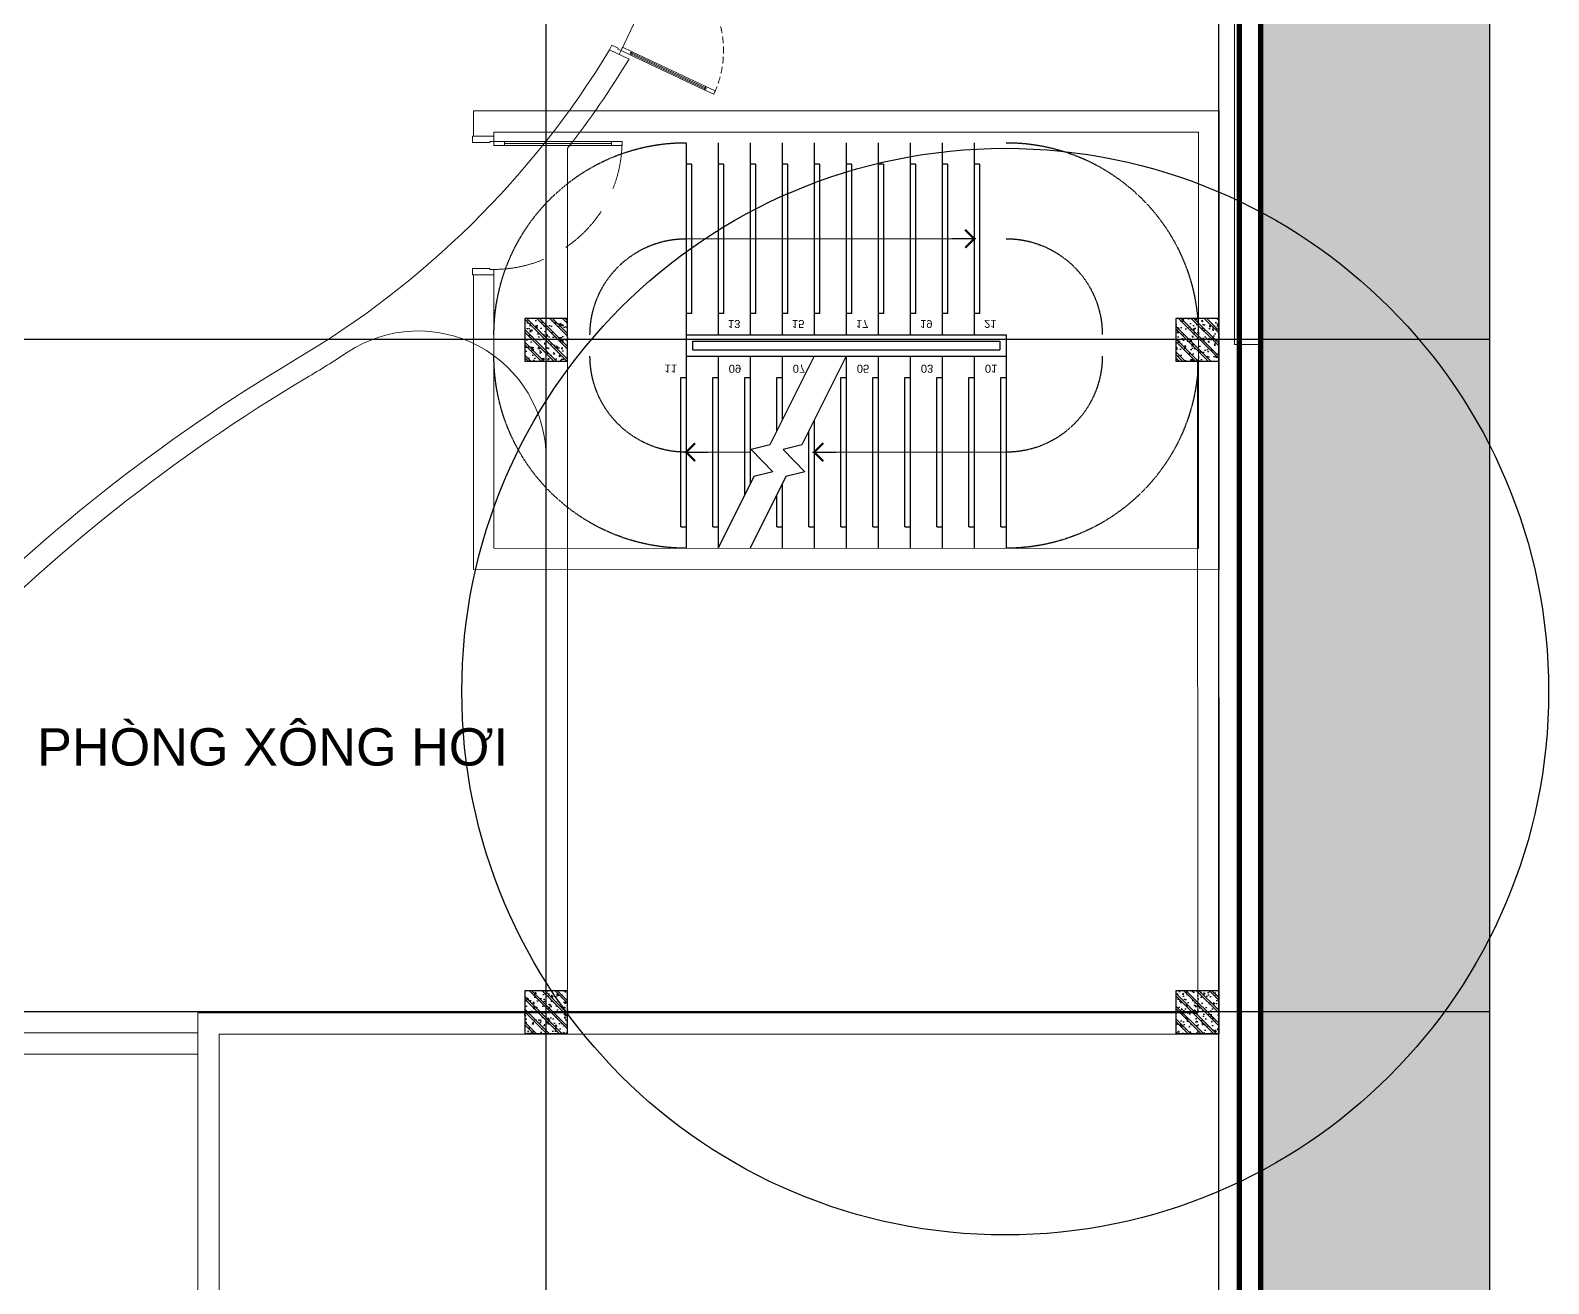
# Model space of a CAD drawing. Header units: millimetres. Extents: x -1030105 to 906887, y -616134 to 1220667.
# Drawn here: x -56024 to -41798, y 546145 to 557889 of the extents above; entities that cross this region are included whole.
import ezdxf
from ezdxf.enums import TextEntityAlignment as Align

# ---------------------------------------------------------------- set-up
doc = ezdxf.new("R2010")
doc.units = ezdxf.units.MM
doc.header["$MEASUREMENT"] = 0
for name, pattern in [('A1 - XREF - MAT BANG$0$Hidden', [714.375, 476.25, -238.125]), ('CENTER', [2, 1.25, -0.25, 0.25, -0.25]), ('DASH', [0.35, 0.25, -0.1]), ('DASHED', [0.75, 0.5, -0.25]), ('HIDDEN', [9.524999999999999, 6.35, -3.175]), ('Xref ViasHotel_DD$0$HIDDEN', [9.524999999999999, 6.35, -3.175])]:
    doc.linetypes.add(name, pattern=pattern)
doc.layers.get('Defpoints').update_dxf_attribs({"color": 1})
for name, color, linetype in [('A-Column', 4, 'Continuous'), ('A-Furniture', 143, 'Continuous'), ('A-Note', 7, 'Continuous'), ('A-Stair', 3, 'Continuous'), ('KTCQ CẢNH QUAN', 192, 'Continuous'), ('XR-BC-zColumn$0$LBC - BEACH CLUB - 240809 DG Rev$0$DA-WALL-PATT', 8, 'Continuous')]:
    doc.layers.add(name, color=color, linetype=linetype)
doc.layers.add('A-Door', color=33, linetype='Continuous', lineweight=9)
doc.layers.add('A-Wall', color=6, linetype='Continuous', lineweight=9)
doc.styles.add('arial', font='arial.ttf', dxfattribs={"height": 1.25})
doc.styles.add('Arial_Bold', font='arialbd.ttf')
doc.styles.get("Standard").update_dxf_attribs({"font": 'arial.ttf'})
doc.dimstyles.new('DIM100', dxfattribs={"dimscale": 100, "dimtxt": 2, "dimasz": 0.8, "dimexe": 1, "dimexo": 1, "dimgap": 0.5, "dimtad": 1, "dimdec": 0, "dimtxsty": 'arial', "dimblk": 'USS', "dimcen": 1.2, "dimdle": 1, "dimclrd": 8, "dimclre": 8, "dimclrt": 256, "dimadec": 1, "dimazin": 2, "dimtfac": 1, "dimtdec": 0, "dimtix": 1, "dimtmove": 2, "dimatfit": 0, "dimldrblk": 'LEADER-ARROW', "dimfxl": 1, "dimlwd": 9, "dimlwe": 9, "dimarcsym": 0})

# ---------------------------------------------------------------- blocks, each defined once
blk = doc.blocks.new('FUR')
at = {"layer": 'A-Furniture', "color": 8, "linetype": 'DASH', "lineweight": 9, "ltscale": 1000, "const_width": 50}
blk.add_lwpolyline([(-33574.116996225, 38198.03701352875), (-3.274180926382542e-10, 38211.88251353393), (0, 0), (-7049.126603505938, -1.164153218269348e-10, -0.3011393681377011), (-23981.73349209089, -18888.11748647457), (-49064.43265007329, -18888.11748647457, -0.06124952190979967), (-52473.9447657284, -15923.13210822688), (-52473.9447657284, -15923.13210822688, -0.127607782766149), (-56769.0085550223, -7888.247632739716), (-57047.06649999994, -6235.426486474578, -0.1924218543560013), (-53256.03130311794, 9916.925028712954), (-55726.52506250713, 11649.12232822133, -0.09220963238652186), (-52805.8425345454, 17542.93784715806, -0.09579334497253111), (-54512.04080293298, 23938.01559452759, -0.1077169431674273), (-53957.97341630229, 28268.68321032356, -0.2285839789093287), (-47025.84992466056, 33492.16687116434, 0.2045490622853214), (-42688.61020563537, 36230.61212708103, 0.1311708844373413), (-42047.51066320275, 38025.4441493589, -0.3035398224954187), (-39524.66233420366, 41042.55836063065, -0.3273425619805889)], format="xyb", close=True, dxfattribs=at)
blk = doc.blocks.new('*U1436')
at = {"color": 8, "ltscale": 100}
for p, q in [((40.00000000000023, 960.0000000008931), (39.99999999708962, 200.0000000005239)), ((74.9999999970896, 200.0000000010041), (75.00000000000024, 960.0000000013733)), ((1925.000000000738, 200.0000000010041), (1924.999999997828, 960.0000000013733)), ((1959.999999997828, 960.0000000008931), (1960.000000000738, 200.0000000005239)), ((39.99999999854482, 100.0000000005238), (1959.999999999283, 100.0000000005238))]:
    blk.add_line(p, q, dxfattribs=at)
for points in [[(39.99999999854504, 1060.000000000893), (40.00000000000023, 960.0000000008931), (52.49999999866146, 960.0000000011988), (52.49999999854504, 970.0000000011988), (62.49999999854504, 970.0000000013007), (62.49999999866146, 960.0000000013006), (75.00000000000024, 960.0000000013733), (74.99999999854506, 1060.000000001373)], [(1959.999999999283, 1060.000000000893), (1959.999999997828, 960.0000000008931), (1947.499999999167, 960.0000000011988), (1947.499999999283, 970.0000000011988), (1937.499999999283, 970.0000000013007), (1937.499999999167, 960.0000000013006), (1924.999999997828, 960.0000000013733), (1924.999999999283, 1060.000000001373)], [(62.49999999575085, 200.0000000009313), (62.49999999586726, 190.0000000009313), (52.49999999586726, 190.0000000008294), (52.49999999575085, 200.0000000008295), (39.99999999708962, 200.0000000005239), (39.99999999854482, 100.0000000005238), (74.9999999985448, 100.0000000010332), (74.9999999970896, 200.0000000010041)], [(1937.500000002077, 200.0000000009313), (1937.50000000196, 190.0000000009313), (1947.500000001961, 190.0000000008294), (1947.500000002077, 200.0000000008295), (1960.000000000738, 200.0000000005239), (1959.999999999283, 100.0000000005238), (1924.999999999283, 100.0000000010332), (1925.000000000738, 200.0000000010041)], [(49.9999999985448, 65.0000000007276), (39.9999999985448, 65.00000000052387), (39.99999999854482, 100.0000000005238), (-1.4551915e-09, 100), (0, 0), (50, 7.275958e-10)], [(1949.999999999283, 65.0000000007276), (1959.999999999283, 65.00000000052387), (1959.999999999283, 100.0000000005238), (1999.999999999283, 100), (1999.999999997828, 0), (1949.999999997828, 7.275958e-10)]]:
    blk.add_lwpolyline(points, close=True, dxfattribs=at)
at = {"color": 8, "linetype": 'Xref ViasHotel_DD$0$HIDDEN', "ltscale": 10}
blk.add_lwpolyline([(1959.999999999324, 1060.000000000914, 0.4142135623730951), (999.9999999989344, 100.0000000005238, 0.4142135623730951), (39.99999999854487, 1060.000000000914)], format="xyb", dxfattribs=at)
at = {"ltscale": 100}
for points in [[(62.49999999854504, 970.0000000013007), (52.49999999854504, 970.0000000011988), (52.49999999586726, 190.0000000008294), (62.49999999586726, 190.0000000009313)], [(1937.499999999283, 970.0000000013007), (1947.499999999283, 970.0000000011988), (1947.500000001961, 190.0000000008294), (1937.50000000196, 190.0000000009313)]]:
    blk.add_lwpolyline(points, close=True, dxfattribs=at)
blk = doc.blocks.new('TƯỜNG NÔI THẤT')
at = {"layer": 'A-Wall'}
for points in [[(43955.58551770618, 47354.62386742327, -0.5978927883557262), (45817.90282686449, 46353.95619931922), (45817.9028268652, 41371.30569735845), (46017.9028268652, 41371.30569735845), (46017.90282687212, 49265.20625682001, 0.02923008382057185), (46593.00439158297, 50101.18885448249), (46410.99856753298, 50186.97898426896, -0.1235055622237506), (43469.25289815248, 47286.45956194401, 0.066189817812034), (40035.32240380479, 44571.00805746042), (40186.50884143535, 44433.02550867142, -0.06715931402793705), (43571.0456601737, 47114.30097360862, 0.01305377313994251)], [(37369.58480129548, 40514.05865748413), (37189.52171886628, 40600.71789576579, -0.05887217859492827), (39361.55171909077, 43832.06740772561), (39512.39200566077, 43694.40077870002, 0.617548140923749), (40873.82534770101, 40976.31470417441), (42553.98832686519, 40976.31470418687), (42553.98832686519, 40776.31470418687), (37507.47230816721, 40776.31470418687, 0.003959162919900763), (37369.56987383591, 40514.0658416457, 0.005470118784056181)]]:
    blk.add_lwpolyline(points, format="xyb", close=True, dxfattribs=at)
at = {"layer": 'A-Door', "xscale": -1, "rotation": 244.7627201631536}
blk.add_blockref('*U1436', (46410.99856753298, 50186.97898426896), dxfattribs=at)
blk = doc.blocks.new('BỐ TRÍ LAY OUT')
at = {"layer": 'A-Door', "color": 3}
blk.add_blockref('TƯỜNG NÔI THẤT', (-3527.35200127693, 2876.376295813126), dxfattribs=at)
at = {"layer": 'A-Furniture', "color": 3}
blk.add_blockref('FUR', (48783.7433631176, 18654.71482977469), dxfattribs=at)
blk = doc.blocks.new('*U1486')
at = {"color": 8, "linetype": 'CENTER', "ltscale": 500}
blk.add_line((-6392.643045294039, 7811.817619178139), (-6055.4829418041, 7811.817619178139), dxfattribs=at)
at = {"style": 'Arial_Bold'}
blk.add_attdef('TRUC', text='', height=2.5, dxfattribs=at).set_placement((-6401.947800032925, 7811.817619178007), align=Align.MIDDLE_CENTER)
blk = doc.blocks.new('*U1487')
at = {"color": 8, "linetype": 'CENTER', "ltscale": 500}
blk.add_line((-6401.947800033063, 7821.122373916886), (-6401.947800033064, 8224.897619178022), dxfattribs=at)
at = {"style": 'Arial_Bold'}
blk.add_attdef('TRUC', text='', height=2.5, dxfattribs=at).set_placement((-6401.947800032925, 7811.817619178007), align=Align.MIDDLE_CENTER)
blk = doc.blocks.new('TRỤC')
at = {"color": 0, "xscale": 199.9999999999901, "yscale": 199.9999999999901, "zscale": 199.9999999999901}
for name, p in [('*U1487', (1330789.560006559, -1575802.327948784)), ('*U1487', (1337089.560006554, -1575802.327948784)), ('*U1486', (1270336.330398289, -1511963.523835555)), ('*U1486', (1270336.330398289, -1518263.523835549))]:
    blk.add_blockref(name, p, dxfattribs=at)
blk = doc.blocks.new('TƯỜNG KIẾN TRÚC')
at = {"color": 0}
blk.add_lwpolyline([(0, -6547.309000000008), (0, 0), (-4910.950247566216, -8.498318493366241e-09), (-4911.950752432924, -250.0000000084983), (-250, -250), (-250, -6547.309000000008)], close=True, dxfattribs=at)
at = {"color": 0, "ltscale": 0.5}
blk.add_lwpolyline([(-397.0358795526117, -6702.138845956651), (-597.0357190593786, -6702.318006836926), (-591.4377943149302, -12810.6166785009), (-9960.95049999957, -12810.61667850101), (-9960.95049999957, -31367.64491585467), (-6805.724438559031, -31367.64491585467), (-6805.724438559031, -36302.9117849191), (-6605.724438559031, -36302.9117849191), (-6605.724438559031, -31167.64491585467), (-9760.95049999957, -31167.64491585467), (-9760.95049999957, -13010.61667850101), (-391.384712809253, -13010.61667850101), (-397.0357190593786, -6702.318006836926)], dxfattribs=at)
blk = doc.blocks.new('*U1525')
blk.add_line((-104.1413349084791, -63.67560257649714), (-503.929342324243, -980.2832335323064))
for points in [[(-1111.632318759417, 703.0459358317295), (-1056.635860902062, 679.0586553867905), (-1120.601942088605, 532.401434433757), (-1129.768018398164, 536.3993145079132), (-1145.759538694789, 499.7350092696761), (-1191.589920242584, 519.7244096404584)], [(79.95760148316623, 183.3215261912709), (24.96114362581125, 207.3088066362096), (-39.0049375607293, 60.6515856831755), (-29.83886125117031, 56.65370560901931), (-45.83038154779595, 19.98940037078216), (0, 0)], [(-45.83038154779595, 19.98940037078216), (-525.57599044669, -1079.939756776212), (-562.2402956849273, -1063.948236479585), (-82.49468678603296, 35.9809206674081)], [(-85.80918228936042, -71.67136272481008), (-122.4734875275979, -55.67984242818409), (-522.2614949433619, -972.2874733839933), (-485.5971897051255, -988.2789936806191)]]:
    blk.add_lwpolyline(points, close=True)
at = {"linetype": 'A1 - XREF - MAT BANG$0$Hidden'}
blk.add_arc((-45.83038154779595, 19.98940037078216), 1199.999999999942, 156.4350735314486, 246.4350735314592, dxfattribs=at)
blk = doc.blocks.new('LEADER-ARROW')
blk.add_line((0.1767766952963825, 0), (-2.599849472562596, 0))
at = {"const_width": 0.25}
for points in [[(0.08838834764793546, -0.08838834764856074), (-1.060660171780398, 1.06066017178)], [(0.08838834764793546, 0.08838834764810599), (-1.060660171780398, -1.06066017178)]]:
    blk.add_lwpolyline(points, dxfattribs=at)
blk = doc.blocks.new('USS')
blk.add_line((1.360799999994924, 1.70530256582424e-13), (-1.360800000005838, 1.70530256582424e-13))
at = {"const_width": 0.5644799999999996}
blk.add_lwpolyline([(0.4846792720936719, 0.4846792720970825), (-0.4846792720973099, -0.4846792720962299)], dxfattribs=at)
blk = doc.blocks.new('*U1465')
at = {"layer": 'XR-BC-zColumn$0$LBC - BEACH CLUB - 240809 DG Rev$0$DA-WALL-PATT'}
h = blk.add_hatch(dxfattribs=at)
h.set_pattern_fill('1BT-01', color=256, scale=20, pattern_type=2)
h.set_pattern_definition([(49.99999999999999, (0, 0), (143.4520365201507, -12.55042699651902), [15, -165]), (355, (0, 0), (-27.7502667226, 150.4384267400024), [12, -132]), (100.4514, (11.954336, -1.045868), (115.7018763428043, 137.8879084121907), [12.748038, -140.2284224]), (46.18420000000001, (0, 40), (213.4482097251289, -33.10380286580362), [22.5, -247.5]), (96.6356, (17.787349, 37.2413386), (186.9325411097407, 194.8235741800883), [19.1220576, -210.3426]), (351.1842, (0, 40), (186.9323890267254, 194.8237201850649), [18, -198]), (21, (20, 30), (119.3814104236923, -80.52377813306776), [15, -165]), (326.0000000000001, (20, 30), (48.66306638431634, 145.0300090093706), [12, -132]), (71.4514, (29.9484466, 23.2896788), (168.044525716298, 64.50609934199048), [12.748038, -140.2284224]), (37.50000000000001, (0, 0), (2.431971063458134, 66.5787707662623), [0, -130.4, 0, -134, 0, -132.5]), (7.499999999999999, (0, 0), (52.61390748842972, 78.88234237647205), [0, -76.39999999999999, 0, -127.4, 0, -50.5]), (327.5, (-44.6, 0), (106.7644872344818, -4.510974346875951), [0, -50, 0, -156, 0, -207]), (317.5, (-64.6, 0), (116.6372338684772, 20.02099646646354), [0, -65, 0, -103.6, 0, -147]), (45, (0, 0), (-60.10407640085654, 60.10407640085654), []), (45, (0, 24.5), (-60.10407640085654, 60.10407640085654), [])])
h.paths.add_polyline_path([(6.123233995736766e-15, 0), (400, 0), (400, 400), (6.123233995736766e-15, 400)])
at = {"color": 0}
blk.add_lwpolyline([(6.123233995736766e-15, 0), (400, 0), (400, 400), (6.123233995736766e-15, 400)], close=True, dxfattribs=at).dxf.unprotected_set("ltscale", 0)
blk = doc.blocks.new('cot ngoai nha tang ham')
at = {"rotation": 270}
for p in [(-9039.741756570496, -35925.60970710369), (-2939.741756570496, -35925.60970710369), (-9039.741756570496, -42225.60970710369), (-2939.741756570496, -42225.60970710369)]:
    blk.add_blockref('*U1465', p, dxfattribs=at)
blk = doc.blocks.new('cot tang tren')
at = {"layer": 'A-Column'}
blk.add_blockref('cot ngoai nha tang ham', (69825.38898289204, 143088.5553762205), dxfattribs=at)
blk = doc.blocks.new('A$Cab76b991')
at = {"color": 0, "ltscale": 0.5}
for p, q in [((1899.999999999767, 5300.000000000116), (99.99999999988358, 5300.000000000116)), ((299.9999999997672, 5250.000000000175), (299.9999999997672, 5300.000000000116)), ((1699.999999999884, 5250.000000000175), (1699.999999999884, 5300.000000000116)), ((1899.999999999884, 2299.999999999942), (1899.999999999767, 5300.000000000116)), ((2099.999999999767, 5300.000000000116), (1899.999999999767, 5300.000000000116)), ((2099.999999999884, 2300), (2099.999999999767, 5300.000000000116)), ((299.9999999997672, 5250.000000000175), (1699.999999999884, 5250.000000000175)), ((1959.999999999884, 2359.999999999942), (1959.999999999767, 5240.000000000116)), ((2039.999999999767, 5240.000000000116), (1959.999999999767, 5240.000000000116)), ((2039.999999999884, 2360), (2039.999999999767, 5240.000000000116)), ((1899.999999999767, 5000.000000000116), (99.99999999988358, 5000.000000000116)), ((299.9999999997672, 4950.000000000175), (299.9999999997672, 5000.000000000116)), ((1699.999999999884, 4950.000000000175), (1699.999999999884, 5000.000000000116)), ((3899.999999999884, 5000.000000000116), (2099.999999999884, 5000.000000000116)), ((3699.999999999884, 5050.000000000116), (2299.999999999767, 5050.000000000116)), ((2299.999999999767, 5050.000000000116), (2299.999999999767, 5000.000000000175)), ((3699.999999999884, 5050.000000000116), (3699.999999999884, 5000.000000000175)), ((299.9999999997672, 4950.000000000175), (1699.999999999884, 4950.000000000175)), ((1899.999999999884, 4700.000000000116), (99.99999999976717, 4700.000000000116)), ((299.9999999997672, 4650.000000000175), (299.9999999997672, 4700.000000000116)), ((1699.999999999884, 4650.000000000175), (1699.999999999884, 4700.000000000116)), ((3899.999999999884, 4700.000000000116), (2099.999999999767, 4700)), ((3699.999999999884, 4750.000000000116), (2299.999999999767, 4750.000000000116)), ((2299.999999999767, 4750.000000000116), (2299.999999999767, 4700.000000000175)), ((3699.999999999884, 4750.000000000116), (3699.999999999884, 4700.000000000175)), ((299.9999999997672, 4650.000000000175), (1699.999999999884, 4650.000000000175)), ((3699.999999999884, 4450.000000000175), (2299.999999999767, 4450.000000000175)), ((2299.999999999767, 4450.000000000175), (2299.999999999767, 4400.000000000233)), ((3699.999999999884, 4450.000000000175), (3699.999999999884, 4400.000000000233)), ((1899.999999999884, 4400.000000000116), (99.99999999976717, 4400.000000000116)), ((299.9999999997672, 4350.000000000175), (299.9999999997672, 4400.000000000116)), ((299.9999999997672, 4350.000000000175), (1699.999999999884, 4350.000000000175)), ((1699.999999999884, 4350.000000000175), (1699.999999999884, 4400.000000000116)), ((3899.999999999884, 4400.000000000116), (2099.999999999884, 4400)), ((3699.999999999767, 4150.000000000116), (2299.999999999651, 4150.000000000116)), ((2299.999999999651, 4150.000000000116), (2299.999999999651, 4100.000000000175)), ((3699.999999999767, 4150.000000000116), (3699.999999999767, 4100.000000000175)), ((1899.999999999884, 4100.000000000116), (99.99999999976717, 4100)), ((299.9999999998836, 4050.000000000175), (299.9999999998836, 4100.000000000116)), ((299.9999999998836, 4050.000000000175), (1700, 4050.000000000175)), ((1700, 4050.000000000175), (1700, 4100.000000000116)), ((3899.999999999767, 4100.000000000116), (2099.999999999884, 4100.000000000116)), ((3699.999999999767, 3850.000000000116), (2299.999999999651, 3850.000000000116)), ((2299.999999999651, 3850.000000000116), (2299.999999999651, 3800.000000000175)), ((3699.999999999767, 3850.000000000116), (3699.999999999767, 3800.000000000175)), ((1899.999999999884, 3800.000000000116), (99.99999999988358, 3800.000000000116)), ((300.0000000018626, 3750.000000001222), (300.0000000018626, 3800.000000001164)), ((300.0000000018626, 3750.000000001222), (1700.000000001979, 3750.000000001222)), ((1700.000000001979, 3750.000000001222), (1700.000000001979, 3800.000000001164)), ((3899.999999999767, 3800.000000000116), (2099.999999999884, 3800.000000000116)), ((1299.836390399141, 3500.000000000116), (99.99999999988358, 3500.000000000116)), ((300.0000000017462, 3450.000000001222), (300.0000000017462, 3500.000000001164)), ((300.0000000017462, 3450.000000001222), (1199.809122134466, 3450.000000001222)), ((3899.999999999884, 3500.000000000116), (2099.999999999767, 3500.000000000116)), ((3699.999999999884, 3550.000000000116), (2299.999999999767, 3550.000000000116)), ((2299.999999999767, 3550.000000000116), (2299.999999999767, 3500.000000000175)), ((3699.999999999884, 3550.000000000116), (3699.999999999884, 3500.000000000175)), ((699.6727807951393, 3200.000000000116), (99.99999999988358, 3200.000000000116)), ((300.0000000017462, 3150.000000001222), (300.0000000017462, 3200.000000001164)), ((300.0000000017462, 3150.000000001222), (599.6455125282519, 3150.000000001222)), ((1199.809122132487, 3150.000000001222), (1700.000000001863, 3150.000000001222)), ((1899.999999999767, 3200.000000000116), (1299.836390397046, 3200.000000000116)), ((1700.000000001863, 3150.000000001222), (1700.000000001863, 3200.000000001164)), ((3899.999999999884, 3200.000000000116), (2099.999999999884, 3200.000000000116)), ((3699.999999999884, 3250.000000000175), (2299.999999999767, 3250.000000000175)), ((2299.999999999767, 3250.000000000175), (2299.999999999767, 3200.000000000233)), ((3699.999999999884, 3250.000000000175), (3699.999999999884, 3200.000000000233)), ((599.6455125241773, 2850.000000000175), (1700.000000001979, 2850.000000000175)), ((1899.999999999767, 2900.000000000116), (699.6727807931602, 2900.000000000116)), ((1700.000000001979, 2850.000000000175), (1700.000000001979, 2900.000000000116)), ((3899.999999999884, 2900.000000000058), (2099.999999999884, 2900.000000000116)), ((3699.999999999884, 2950.000000000058), (2299.999999999767, 2950.000000000058)), ((2299.999999999767, 2950.000000000058), (2299.999999999767, 2900.000000000116)), ((3699.999999999884, 2950.000000000058), (3699.999999999884, 2900.000000000116)), ((1899.999999999884, 2600.000000000116), (99.99999999976717, 2600.000000000116)), ((300.0000000018626, 2550.000000000175), (300.0000000018626, 2600.000000000116)), ((1700.000000001979, 2550.000000000175), (1700.000000001979, 2600.000000000116)), ((3899.999999999884, 2600.000000000116), (2099.999999999884, 2600.000000000116)), ((3699.999999999884, 2650.000000000175), (2299.999999999767, 2650.000000000175)), ((2299.999999999767, 2650.000000000175), (2299.999999999767, 2600.000000000233)), ((3699.999999999884, 2650.000000000175), (3699.999999999884, 2600.000000000233)), ((300.0000000018626, 2550.000000000175), (1700.000000001979, 2550.000000000175)), ((1899.999999999884, 2300), (99.99999999988358, 2300)), ((299.9999999997672, 2250.000000000058), (299.9999999997672, 2300)), ((1699.999999999884, 2250.000000000058), (1699.999999999884, 2300)), ((2099.999999999884, 2300), (1899.999999999884, 2299.999999999942)), ((2039.999999999884, 2360), (1959.999999999884, 2359.999999999942)), ((3899.999999999767, 2299.999999999942), (2099.999999999884, 2300)), ((3699.999999999767, 2350), (2299.999999999651, 2350)), ((2299.999999999651, 2350), (2299.999999999651, 2300.000000000058)), ((3699.999999999767, 2350), (3699.999999999767, 2300.000000000058)), ((299.9999999997672, 2250.000000000058), (1699.999999999884, 2250.000000000058))]:
    blk.add_line(p, q, dxfattribs=at)
at = {"color": 8, "ltscale": 0.5}
for points in [[(1900.000000001863, 3800.000000001164), (1070.163077179808, 3385.194648819917), (1026.282677413314, 3208.725765641255), (815.3128082241165, 3412.338915875764), (771.432408456225, 3235.870032693609), (99.50906536006369, 2899.999947104312)], [(1899.999999999884, 3500.000000001164), (1070.163077177713, 3085.194648819917), (1026.282677411218, 2908.725765641255), (815.312808222021, 3112.338915875764), (771.4324084542459, 2935.870032693609), (99.50906535796821, 2599.999947104312)]]:
    blk.add_lwpolyline(points, dxfattribs=at)
at = {"color": 0, "linetype": 'HIDDEN', "ltscale": 0.5}
for centre, radius, start, end in [((1900.000000000233, 5300), 1800.000000000261, 90, 180), ((2099.999999999534, 5300), 1800.000000000261, 0, 90), ((1899.999999999767, 5300.000000000233), 899.9999999998834, 90, 180), ((2100, 5300.000000000233), 899.9999999998834, 0, 90), ((1900.000000000233, 2300.000000000058), 1800.000000000261, 180, 270), ((1899.999999999767, 2299.999999999825), 899.9999999998834, 180, 270), ((2099.999999999534, 2300.000000000058), 1800.000000000261, 270, 0), ((2100, 2299.999999999825), 899.9999999998834, 270, 0)]:
    blk.add_arc(centre, radius, start, end, dxfattribs=at)
at = {"layer": 'Defpoints', "style": 'arial'}
for s, p in [('01', (1819.254026089283, 5099.537200411545)), ('21', (2239.543809668586, 5092.497864645207)), ('03', (1819.202866471275, 4499.537200411563)), ('19', (2238.264819218381, 4492.497864645098)), ('05', (1819.254026089399, 3899.537200411549)), ('17', (2239.543809668586, 3892.497864645222)), ('07', (1819.254026091378, 3299.537200412611)), ('15', (2238.264819218381, 3292.497864645207)), ('09', (1819.254026091378, 2699.5372004126)), ('13', (2238.21365960049, 2692.497864645222)), ('11', (1820.533016541467, 2099.53720041236))]:
    blk.add_text(s, height=75, rotation=90, dxfattribs=at).set_placement(p)
at = {"color": 8, "ltscale": 0.5}
for points, override in [([(999.9999999997672, 3500.000000000116), (999.9999999998836, 5300.000000000116)], {"dimgap": 0.5, "dimtad": 0}), ([(3000, 5000.000000000058), (2999.999999999767, 2300)], {"dimtad": 0}), ([(999.9999999998836, 2300), (999.9999999998836, 2900)], {"dimgap": 0.5, "dimtad": 0})]:
    blk.add_leader(points, dimstyle='DIM100', override=override, dxfattribs=at)
blk = doc.blocks.new('KIẾN TRÚC')
h = blk.add_hatch(color=9)
h.dxf.hatch_style = 1
edge = h.paths.add_edge_path(flags=16)
edge.add_line((62281.95049999998, 27412.02927138517), (55232.82389649404, 27412.02927138505))
edge.add_arc((32545.50878812408, 30716.66293956665), 22926.72829924391, 284.53695158247865, 351.7125813344091, ccw=False)
edge.add_line((38300.21700792988, 8523.911784915952), (13217.51784992669, 8523.911784910597))
edge.add_arc((23753.10182550838, 24110.84943410289), 18813.58963585476, 227.7677182561868, 235.9442986410003, ccw=False)
edge.add_arc((7788.819823088517, 12733.3910908635), 4187.039666959467, 236.0590124962323, 322.4360737019827, ccw=False)
edge.add_arc((13873.5970987339, 18503.25729619298), 12505.26566685072, 190.8327360748526, 227.6605687844487, ccw=False)
edge.add_arc((25477.52443721271, 20792.18331255531), 24332.69085544715, 180.6832153365221, 190.991126688788, ccw=False)
edge.add_arc((3282.93561756362, 20557.21277457592), 2137.084471138149, 101.08076224722828, 181.479400931386, ccw=False)
edge.add_line((2872.204064266523, 22654.45611475036), (4986.06665855035, 23013.11448664329))
edge.add_arc((28039.69241930227, 24288.4119512235), 23088.87273861522, 153.2014320220877, 183.1663029992741, ccw=False)
edge.add_arc((10232.26976538847, 40544.64471371844), 6483.106001901682, 182.8401094538115, 244.3962742115525, ccw=False)
edge.add_arc((-6425.00274742386, 39970.86676714511), 10185.26120742048, 1.420812516492314, 26.70695635716553)
edge.add_arc((10590.58143904217, 49414.25633883046), 9292.69259551461, 144.7133172211654, 211.5754885360199, ccw=False)
edge.add_arc((-12326.15115191392, 64090.21360378864), 17935.64217367859, 328.7375359512051, 356.1899532233969)
edge.add_arc((16735.32676788772, 62308.59922571364), 11181.04393981935, 84.1243873636841, 176.9761863570094, ccw=False)
edge.add_arc((20708.98128665387, 99752.52490135818), 26473.21942281876, 263.8653720447036, 288.4869561324928)
edge.add_arc((35667.35201082098, 54479.70646712999), 21207.13938727637, 73.35106851793267, 108.03023985438841, ccw=False)
edge.add_arc((44765.46109434243, 84516.17499720305), 10177.42256554817, 252.7258710955127, 285.7130125077479)
edge.add_arc((49658.99676799333, 68415.98596348311), 6655.601145545619, 49.49953772748103, 108.7311152981473, ccw=False)
edge.add_arc((48035.04809900769, 66009.84854850778), 9545.540963997893, -2.328829575281418, 51.46764420018991, ccw=False)
edge.add_line((57572.70516659174, 65621.96975748474), (49483.50000000001, 65623.9117849106))
edge.add_line((49483.50000000001, 65623.9117849106), (62281.95049999965, 65623.9117849191))
edge.add_line((62281.95049999965, 65623.9117849191), (62281.95049999998, 27412.02927138517))
h.paths.add_polyline_path([(0, 77895.5), (64428.50000000001, 77895.5), (64428.50000000001, -0.577250000089407), (-1.792749999687658, 0.577250000089407)])
at = {"layer": 'A-Wall'}
blk.add_lwpolyline([(54906.77454429399, 59722.59899632016), (55098.46104359557, 59722.59899632016), (55098.46104359557, 57160.05782676954), (61700.91492565838, 57158.3494304592), (61700.91492565838, 61060.00544159685), (55098.46104359557, 61060.00544159685), (55098.46104359557, 61022.59899632016), (54906.77454429399, 61022.59899632016), (54906.77454429399, 61260.00544159685), (61892.60142495995, 61260.00544159685), (61892.60142495995, 56958.29849713494), (54906.77454429399, 56960.10361177451)], close=True, dxfattribs=at)
at = {"layer": 'KTCQ CẢNH QUAN'}
blk.add_lwpolyline([(64428.50000000001, 77895.5), (0, 77895.5), (0, 0), (64428.50000000001, 0)], close=True, dxfattribs=at)
at = {"color": 3}
blk.add_blockref('TRỤC', (5188.757962470409, 8718.304113260703), dxfattribs=at)
at = {"layer": 'A-Door', "rotation": 113.5649264685601}
blk.add_blockref('*U1525', (55098.46104359557, 61022.59899632016), dxfattribs=at)
at = {"layer": 'A-Stair', "ltscale": 0.5, "xscale": -1, "rotation": 270}
blk.add_blockref('A$Cab76b991', (54598.23384691845, 57060.00544159673), dxfattribs=at)
at = {"layer": 'A-Wall'}
blk.add_blockref('TƯỜNG KIẾN TRÚC', (62285.79396247002, 65615.61311326921), dxfattribs=at)

msp = doc.modelspace()

# ---------------------------------------------------------------- linework, layer by layer
at = {"color": 1, "linetype": 'DASHED', "ltscale": 1000, "const_width": 50}
msp.add_lwpolyline([(-95670.36382637039, 506057.7127576224, -0.1976179126471055), (-98776.4909959755, 504407.8530505756, -0.1933850795687879), (-101327.4665850348, 505136.2682151492, -0.1620892894414481), (-105187.3251048478, 512029.4862030041, -0.0450071005246337), (-105631.9365025142, 516378.5384931223, -0.3659412979444954), (-103906.2959357335, 518530.9561147504), (-101743.9030274843, 518897.8486090698, -0.1357393945070406), (-99338.88206733699, 530570.340333024, -0.2750178852905023), (-103021.3730096331, 536099.9135275302, 0.1107814983251507), (-104104.8374997806, 540424.9028483479, -0.3003100923854334), (-103773.2822078853, 550658.8466900261, 0.1203599662960986), (-101208.6497629923, 558774.9105705839, -0.4288681078624456), (-88898.57935298752, 569307.4033231586, 0.107847157214301), (-77675.15854412533, 570521.9329957211, -0.1524819869208155), (-65035.16077594279, 570674.3053047663, 0.1449358142641596), (-59256.79872041271, 570595.5800135372, -0.2643588036035894), (-52796.99522499467, 569353.4099046133, -0.2237263001650759), (-49205.79483340826, 561498.4697574847), (-44496.54950000049, 561500.4117849191), (-44496.54950000002, 523288.5292713851), (-51545.67610350606, 523288.5292713851, -0.3011393681377011), (-68478.28299209109, 504400.4117849106), (-93560.98215007345, 504400.4117849106, -0.03627546227429911), (-95670.36382637039, 506057.7127576224)], format="xyb", dxfattribs=at)
msp.add_lwpolyline([(-78070.66649622499, 561486.5662849139), (-44496.54950000049, 561500.4117849191), (-44496.54950000002, 523288.5292713852), (-51545.67610350606, 523288.5292713851, -0.3011393681377011), (-68478.28299209109, 504400.4117849106), (-93560.98215007345, 504400.4117849106, -0.06124952190979967), (-96970.49426572846, 507365.3971631583), (-95985.65071073879, 508253.6354169543, -0.1789094553322439), (-99393.28219433251, 517053.1027849106), (-101543.616, 517053.1027849106, -0.1924218543560013), (-97752.580803118, 533205.4543000981), (-100223.0745625073, 534937.6515996065, -0.09220963238652186), (-97302.3920345456, 540831.4671185432, -0.09579334497253111), (-99008.59030293307, 547226.5448659128, -0.1077169431674273), (-98454.52291630238, 551557.2124817087, -0.2285839789093287), (-91522.39942466054, 556780.6961425495, 0.2045490622853214), (-87185.15970563545, 559519.1413984662, 0.1311708844373413), (-86544.06016320275, 561313.9734207441, -0.3035398224954187), (-84021.21183420374, 564331.0876320158, -0.3273425619805889)], format="xyb", close=True, dxfattribs=at)
at = {"color": 3}
msp.add_circle((-46889.64330545277, 551692.476185158), 5091.311095350771, dxfattribs=at)

# ---------------------------------------------------------------- block references
for name, p in [('KIẾN TRÚC', (-106778.5, 495876.5)), ('BỐ TRÍ LAY OUT', (-93480.29286311776, 504642.1131132607))]:
    msp.add_blockref(name, p, dxfattribs=at)
at = {"layer": 'A-Column'}
msp.add_blockref('cot tang tren', (-112175.3889829109, 448026.8494373155), dxfattribs=at)

# ---------------------------------------------------------------- texts
at = {"layer": 'A-Note'}
msp.add_text('PHÒNG XÔNG HƠI', height=350, dxfattribs=at).set_placement((-55960.36418179875, 550999.376507709))

doc.saveas('drawing.dxf')
